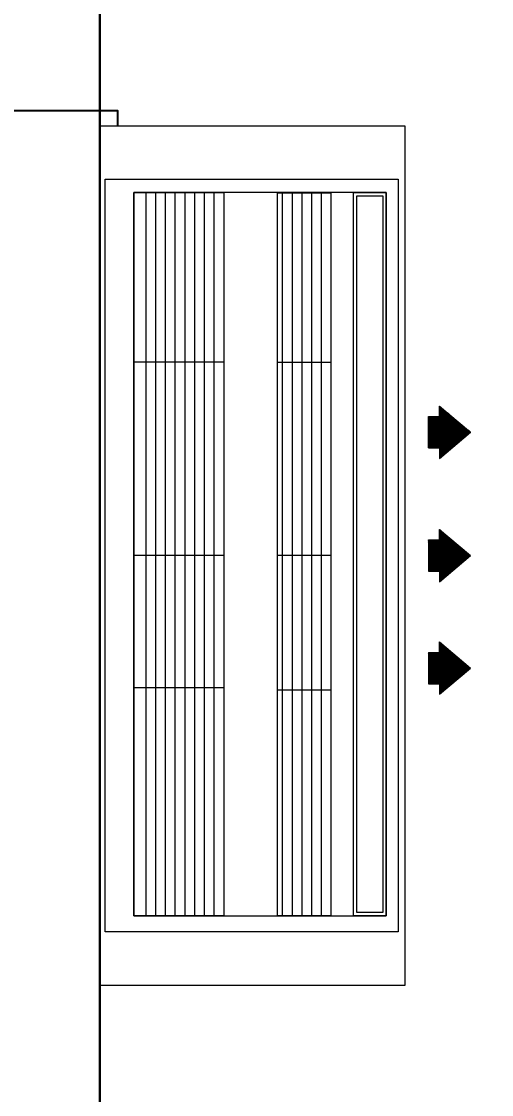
# Model space of a CAD drawing. Header units: inches. Extents: x 28835 to 36795, y -18828 to -9750.
# Drawn here: x 36338.31 to 36359.89, y -13451.51 to -13402.3 of the extents above; entities that cross this region are included whole.
import ezdxf

# ---------------------------------------------------------------- set-up
doc = ezdxf.new("R2010")
doc.units = ezdxf.units.IN
doc.header["$LTSCALE"] = 12
doc.header["$MEASUREMENT"] = 0
for name, color, linetype, lineweight in [('0-AC-Ceilling Cassette', 160, 'Continuous', 5), ('dimention', 5, 'Continuous', 9), ('HVAC UNIT', 7, 'Continuous', 15), ('Wall', 1, 'Continuous', 30)]:
    doc.layers.add(name, color=color, linetype=linetype, lineweight=lineweight)
doc.layers.add('AC', color=7, linetype='Continuous')
doc.styles.add('Times', font='GOTHIC.TTF')
doc.dimstyles.new('D75', dxfattribs={"dimtxt": 7, "dimasz": 7, "dimexe": 8, "dimexo": 24, "dimgap": 1, "dimtad": 1, "dimdec": 1, "dimzin": 3, "dimdsep": 46, "dimlunit": 4, "dimtxsty": 'Times', "dimblk": 'OBLIQUE', "dimcen": 0, "dimdle": 5, "dimaunit": 1, "dimadec": 3, "dimazin": 0, "dimtfac": 1, "dimtdec": 1, "dimtix": 1, "dimtofl": 0, "dimtmove": 1, "dimatfit": 0, "dimldrblk": 'OBLIQUE', "dimfxl": 1, "dimfxlon": 1, "dimtolj": 1, "dimtzin": 0, "dimarcsym": 0})

# ---------------------------------------------------------------- blocks, each defined once
blk = doc.blocks.new('_Oblique')
at = {"color": 0, "linetype": 'ByBlock', "lineweight": -2}
blk.add_line((-0.5, -0.5), (0.5, 0.5), dxfattribs=at)
blk = doc.blocks.new('*D1300')
at = {"layer": 'Defpoints', "color": 0, "ltscale": 12, "transparency": 16777216}
for p in [(36716.899, -13305.588), (36716.899, -13381.257), (36302.878, -13481.757)]:
    blk.add_point(p, dxfattribs=at)
at = {"layer": 'dimention', "color": 0, "lineweight": -2, "ltscale": 12, "transparency": 16777216}
for p, q in [((36302.878, -13306.588), (36302.878, -13297.588)), ((36716.899, -13306.588), (36716.899, -13297.588)), ((36297.878, -13305.588), (36721.899, -13305.588))]:
    blk.add_line(p, q, dxfattribs=at)
at = {"layer": 'dimention', "color": 0, "lineweight": -2, "ltscale": 12, "transparency": 16777216, "xscale": 7, "yscale": 7, "zscale": 7, "rotation": 180}
blk.add_blockref('_Oblique', (36302.878, -13305.588), dxfattribs=at)
at = {"layer": 'dimention', "color": 0, "lineweight": -2, "ltscale": 12, "transparency": 16777216, "xscale": 7, "yscale": 7, "zscale": 7}
blk.add_blockref('_Oblique', (36716.899, -13305.588), dxfattribs=at)
at = {"layer": 'dimention', "color": 0, "ltscale": 12, "transparency": 16777216, "insert": (36509.889, -13300.912), "char_height": 7, "attachment_point": 5, "style": 'Times'}
blk.add_mtext('\\A1;34\'-6"', dxfattribs=at)
blk = doc.blocks.new('one way ceiling cassette')
at = {"layer": '0-AC-Ceilling Cassette'}
for p, q in [((-1.798, 30.093), (-3.405, 28.734)), ((-1.798, 30.079), (-1.806, 30.086)), ((-1.798, 29.544), (-1.798, 30.093)), ((-2.378, 29.603), (-3.319, 28.661)), ((-2.248, 29.713), (-3.308, 28.652)), ((-2.118, 29.823), (-3.297, 28.643)), ((-1.987, 29.933), (-3.286, 28.634)), ((-1.857, 30.043), (-3.276, 28.624)), ((-1.798, 30.082), (-3.265, 28.615)), ((-1.798, 30.062), (-3.254, 28.606)), ((-1.798, 30.042), (-3.243, 28.597)), ((-1.798, 30.022), (-3.232, 28.588)), ((-1.798, 30.002), (-3.221, 28.578)), ((-1.798, 29.982), (-3.21, 28.569)), ((-1.798, 29.962), (-3.199, 28.56)), ((-1.798, 29.942), (-3.189, 28.551)), ((-1.798, 29.922), (-3.178, 28.542)), ((-1.798, 29.902), (-3.167, 28.532)), ((-1.798, 29.882), (-3.156, 28.523)), ((-1.798, 29.862), (-3.145, 28.514)), ((-1.798, 29.841), (-3.134, 28.505)), ((-1.798, 29.821), (-3.123, 28.496)), ((-1.798, 29.801), (-3.113, 28.487)), ((-1.798, 29.781), (-3.102, 28.477)), ((-1.798, 29.761), (-3.091, 28.468)), ((-1.798, 29.741), (-3.08, 28.459)), ((-1.798, 29.721), (-3.069, 28.45)), ((-1.798, 29.701), (-3.058, 28.441)), ((-1.798, 29.681), (-3.047, 28.431)), ((-1.798, 29.661), (-3.036, 28.422)), ((-1.798, 29.641), (-3.026, 28.413)), ((-1.798, 29.621), (-3.015, 28.404)), ((-1.798, 29.601), (-3.004, 28.395)), ((-1.798, 29.581), (-2.993, 28.385)), ((-1.798, 29.56), (-2.982, 28.376)), ((-1.794, 29.544), (-2.971, 28.367)), ((-1.774, 29.544), (-2.96, 28.358)), ((-1.754, 29.544), (-2.949, 28.349)), ((-1.734, 29.544), (-2.939, 28.339)), ((-1.714, 29.544), (-2.928, 28.33)), ((-1.694, 29.544), (-2.917, 28.321)), ((-1.673, 29.544), (-2.906, 28.312)), ((-1.653, 29.544), (-2.895, 28.303)), ((-1.633, 29.544), (-2.884, 28.293)), ((-1.613, 29.544), (-2.873, 28.284)), ((-1.593, 29.544), (-2.862, 28.275)), ((-1.573, 29.544), (-2.852, 28.266)), ((-1.553, 29.544), (-2.841, 28.257)), ((-1.533, 29.544), (-2.83, 28.247)), ((-1.513, 29.544), (-2.819, 28.238)), ((-1.493, 29.544), (-2.808, 28.229)), ((-1.473, 29.544), (-2.797, 28.22)), ((-1.453, 29.544), (-2.786, 28.211)), ((-1.433, 29.544), (-2.775, 28.201)), ((-1.413, 29.544), (-2.765, 28.192)), ((-1.393, 29.544), (-2.754, 28.183)), ((-1.372, 29.544), (-2.743, 28.174)), ((-1.352, 29.544), (-2.732, 28.165)), ((-1.332, 29.544), (-2.721, 28.155)), ((-1.312, 29.544), (-2.71, 28.146)), ((-1.292, 29.544), (-2.699, 28.137)), ((-1.272, 29.544), (-2.688, 28.128)), ((-1.252, 29.544), (-2.678, 28.119)), ((-1.232, 29.544), (-2.667, 28.11)), ((-1.221, 29.535), (-2.656, 28.1)), ((-1.221, 28.277), (-2.469, 29.526)), ((-1.221, 28.298), (-2.458, 29.535)), ((-1.221, 28.318), (-2.447, 29.544)), ((-1.221, 28.338), (-2.436, 29.553)), ((-1.221, 28.358), (-2.425, 29.562)), ((-1.221, 28.378), (-2.414, 29.572)), ((-1.221, 28.398), (-2.404, 29.581)), ((-1.221, 28.418), (-2.393, 29.59)), ((-1.221, 28.438), (-2.382, 29.599)), ((-1.221, 28.458), (-2.371, 29.608)), ((-1.221, 28.478), (-2.36, 29.618)), ((-1.221, 28.498), (-2.349, 29.627)), ((-1.221, 28.518), (-2.338, 29.636)), ((-1.221, 28.538), (-2.327, 29.645)), ((-1.221, 28.558), (-2.317, 29.654)), ((-1.221, 28.578), (-2.306, 29.663)), ((-1.221, 28.599), (-2.295, 29.673)), ((-1.221, 28.619), (-2.284, 29.682)), ((-1.221, 28.639), (-2.273, 29.691)), ((-1.221, 28.659), (-2.262, 29.7)), ((-1.221, 28.679), (-2.251, 29.709)), ((-1.221, 28.699), (-2.24, 29.719)), ((-1.221, 28.719), (-2.23, 29.728)), ((-1.221, 28.739), (-2.219, 29.737)), ((-1.221, 28.759), (-2.208, 29.746)), ((-1.221, 28.779), (-2.197, 29.755)), ((-1.221, 28.799), (-2.186, 29.765)), ((-1.221, 28.819), (-2.175, 29.774)), ((-1.221, 28.839), (-2.164, 29.783)), ((-1.221, 28.859), (-2.153, 29.792)), ((-1.221, 28.879), (-2.143, 29.801)), ((-1.221, 28.9), (-2.132, 29.811)), ((-1.221, 28.92), (-2.121, 29.82)), ((-1.221, 28.94), (-2.11, 29.829)), ((-1.221, 28.96), (-2.099, 29.838)), ((-1.798, 29.557), (-2.088, 29.847)), ((-1.798, 29.577), (-2.077, 29.857)), ((-1.798, 29.597), (-2.067, 29.866)), ((-1.798, 29.617), (-2.056, 29.875)), ((-1.798, 29.637), (-2.045, 29.884)), ((-1.798, 29.657), (-2.034, 29.893)), ((-1.798, 29.677), (-2.023, 29.903)), ((-1.798, 29.697), (-2.012, 29.912)), ((-1.798, 29.717), (-2.001, 29.921)), ((-1.798, 29.737), (-1.99, 29.93)), ((-1.798, 29.758), (-1.98, 29.939)), ((-1.798, 29.778), (-1.969, 29.949)), ((-1.798, 29.798), (-1.958, 29.958)), ((-1.798, 29.818), (-1.947, 29.967)), ((-1.798, 29.838), (-1.936, 29.976)), ((-1.798, 29.858), (-1.925, 29.985)), ((-1.798, 29.878), (-1.914, 29.995)), ((-1.798, 29.898), (-1.903, 30.004)), ((-1.798, 29.918), (-1.893, 30.013)), ((-1.798, 29.938), (-1.882, 30.022)), ((-1.798, 29.958), (-1.871, 30.031)), ((-1.798, 29.978), (-1.86, 30.04)), ((-1.798, 29.998), (-1.849, 30.05)), ((-1.798, 30.018), (-1.838, 30.059)), ((-1.798, 30.038), (-1.827, 30.068)), ((-1.798, 30.059), (-1.816, 30.077)), ((-1.221, 29.544), (-1.798, 29.544)), ((-1.221, 28.98), (-1.785, 29.544)), ((-1.221, 29), (-1.765, 29.544)), ((-1.221, 29.02), (-1.745, 29.544)), ((-1.221, 29.04), (-1.725, 29.544)), ((-1.221, 29.06), (-1.705, 29.544)), ((-1.221, 29.08), (-1.685, 29.544)), ((-1.221, 29.1), (-1.665, 29.544)), ((-1.221, 29.12), (-1.645, 29.544)), ((-1.221, 29.14), (-1.625, 29.544)), ((-1.221, 29.16), (-1.605, 29.544)), ((-1.221, 29.181), (-1.584, 29.544)), ((-1.221, 29.201), (-1.564, 29.544)), ((-1.221, 29.221), (-1.544, 29.544)), ((-1.221, 29.241), (-1.524, 29.544)), ((-1.221, 29.261), (-1.504, 29.544)), ((-1.221, 29.281), (-1.484, 29.544)), ((-1.221, 29.301), (-1.464, 29.544)), ((-1.221, 29.321), (-1.444, 29.544)), ((-1.221, 29.341), (-1.424, 29.544)), ((-1.221, 29.361), (-1.404, 29.544)), ((-1.221, 29.381), (-1.384, 29.544)), ((-1.221, 29.401), (-1.364, 29.544)), ((-1.221, 29.421), (-1.344, 29.544)), ((-1.221, 29.441), (-1.324, 29.544)), ((-1.221, 29.461), (-1.303, 29.544)), ((-1.221, 29.482), (-1.283, 29.544)), ((-1.221, 29.502), (-1.263, 29.544)), ((-1.221, 29.522), (-1.243, 29.544)), ((-1.221, 29.542), (-1.223, 29.544)), ((-1.221, 27.923), (-1.221, 29.544)), ((-3.028, 29.052), (-3.373, 28.707)), ((-2.898, 29.162), (-3.363, 28.698)), ((-2.768, 29.272), (-3.352, 28.689)), ((-2.638, 29.383), (-3.341, 28.68)), ((-2.508, 29.493), (-3.33, 28.67)), ((-1.798, 27.65), (-3.121, 28.974)), ((-1.798, 27.67), (-3.11, 28.983)), ((-1.798, 27.691), (-3.099, 28.992)), ((-1.798, 27.711), (-3.089, 29.001)), ((-1.798, 27.731), (-3.078, 29.011)), ((-1.798, 27.751), (-3.067, 29.02)), ((-1.798, 27.771), (-3.056, 29.029)), ((-1.798, 27.791), (-3.045, 29.038)), ((-1.798, 27.811), (-3.034, 29.047)), ((-1.798, 27.831), (-3.023, 29.057)), ((-1.798, 27.851), (-3.012, 29.066)), ((-1.798, 27.871), (-3.002, 29.075)), ((-1.798, 27.891), (-2.991, 29.084)), ((-1.798, 27.911), (-2.98, 29.093)), ((-1.79, 27.923), (-2.969, 29.103)), ((-1.77, 27.923), (-2.958, 29.112)), ((-1.75, 27.923), (-2.947, 29.121)), ((-1.73, 27.923), (-2.936, 29.13)), ((-1.709, 27.923), (-2.925, 29.139)), ((-1.689, 27.923), (-2.915, 29.149)), ((-1.669, 27.923), (-2.904, 29.158)), ((-1.649, 27.923), (-2.893, 29.167)), ((-1.629, 27.923), (-2.882, 29.176)), ((-1.609, 27.923), (-2.871, 29.185)), ((-1.589, 27.923), (-2.86, 29.195)), ((-1.569, 27.923), (-2.849, 29.204)), ((-1.549, 27.923), (-2.838, 29.213)), ((-1.529, 27.923), (-2.828, 29.222)), ((-1.509, 27.923), (-2.817, 29.231)), ((-1.489, 27.923), (-2.806, 29.241)), ((-1.469, 27.923), (-2.795, 29.25)), ((-1.449, 27.923), (-2.784, 29.259)), ((-1.429, 27.923), (-2.773, 29.268)), ((-1.408, 27.923), (-2.762, 29.277)), ((-1.388, 27.923), (-2.751, 29.286)), ((-1.368, 27.923), (-2.741, 29.296)), ((-1.348, 27.923), (-2.73, 29.305)), ((-1.328, 27.923), (-2.719, 29.314)), ((-1.308, 27.923), (-2.708, 29.323)), ((-1.288, 27.923), (-2.697, 29.332)), ((-1.268, 27.923), (-2.686, 29.342)), ((-1.248, 27.923), (-2.675, 29.351)), ((-1.228, 27.923), (-2.664, 29.36)), ((-1.221, 27.936), (-2.654, 29.369)), ((-1.221, 29.515), (-2.645, 28.091)), ((-1.221, 27.956), (-2.643, 29.378)), ((-1.221, 29.495), (-2.634, 28.082)), ((-1.221, 27.976), (-2.632, 29.388)), ((-1.221, 29.475), (-2.623, 28.073)), ((-1.221, 27.997), (-2.621, 29.397)), ((-1.221, 29.455), (-2.612, 28.064)), ((-1.221, 28.017), (-2.61, 29.406)), ((-1.221, 29.435), (-2.601, 28.054)), ((-1.221, 28.037), (-2.599, 29.415)), ((-1.221, 29.415), (-2.591, 28.045)), ((-1.221, 28.057), (-2.588, 29.424)), ((-1.221, 29.395), (-2.58, 28.036)), ((-1.221, 28.077), (-2.578, 29.434)), ((-1.221, 29.375), (-2.569, 28.027)), ((-1.221, 28.097), (-2.567, 29.443)), ((-1.221, 29.355), (-2.558, 28.018)), ((-1.221, 28.117), (-2.556, 29.452)), ((-1.221, 29.335), (-2.547, 28.008)), ((-1.221, 28.137), (-2.545, 29.461)), ((-1.221, 29.315), (-2.536, 27.999)), ((-1.221, 28.157), (-2.534, 29.47)), ((-1.221, 29.295), (-2.525, 27.99)), ((-1.221, 28.177), (-2.523, 29.48)), ((-1.221, 29.275), (-2.515, 27.981)), ((-1.221, 28.197), (-2.512, 29.489)), ((-1.221, 29.255), (-2.504, 27.972)), ((-1.221, 28.217), (-2.501, 29.498)), ((-1.221, 29.234), (-2.493, 27.962)), ((-1.221, 28.237), (-2.491, 29.507)), ((-1.221, 29.214), (-2.482, 27.953)), ((-1.221, 28.257), (-2.48, 29.516)), ((-1.221, 29.194), (-2.471, 27.944)), ((-1.221, 29.174), (-2.46, 27.935)), ((-1.221, 29.154), (-2.449, 27.926)), ((-1.221, 29.134), (-2.438, 27.916)), ((-1.221, 29.114), (-2.428, 27.907)), ((-1.221, 29.094), (-2.417, 27.898)), ((-1.221, 29.074), (-2.406, 27.889)), ((-1.221, 29.054), (-2.395, 27.88)), ((-1.221, 29.034), (-2.384, 27.87)), ((-1.221, 29.014), (-2.373, 27.861)), ((-1.221, 28.994), (-2.362, 27.852)), ((-1.221, 28.974), (-2.351, 27.843)), ((-1.798, 27.375), (-3.405, 28.734)), ((-3.392, 28.723), (-3.404, 28.735)), ((-3.288, 28.832), (-3.395, 28.726)), ((-3.262, 28.613), (-3.393, 28.744)), ((-3.158, 28.942), (-3.384, 28.716)), ((-3.132, 28.503), (-3.382, 28.753)), ((-3.001, 28.393), (-3.371, 28.762)), ((-2.871, 28.283), (-3.36, 28.772)), ((-2.741, 28.173), (-3.349, 28.781)), ((-2.611, 28.063), (-3.339, 28.79)), ((-2.481, 27.952), (-3.328, 28.799)), ((-2.351, 27.842), (-3.317, 28.808)), ((-2.221, 27.732), (-3.306, 28.818)), ((-2.091, 27.622), (-3.295, 28.827)), ((-1.961, 27.512), (-3.284, 28.836)), ((-1.831, 27.402), (-3.273, 28.845)), ((-1.798, 27.39), (-3.262, 28.854)), ((-1.798, 27.41), (-3.252, 28.863)), ((-1.798, 27.43), (-3.241, 28.873)), ((-1.798, 27.45), (-3.23, 28.882)), ((-1.798, 27.47), (-3.219, 28.891)), ((-1.798, 27.49), (-3.208, 28.9)), ((-1.798, 27.51), (-3.197, 28.909)), ((-1.798, 27.53), (-3.186, 28.919)), ((-1.798, 27.55), (-3.176, 28.928)), ((-1.798, 27.57), (-3.165, 28.937)), ((-1.798, 27.59), (-3.154, 28.946)), ((-1.798, 27.61), (-3.143, 28.955)), ((-1.798, 27.63), (-3.132, 28.965)), ((-1.221, 28.954), (-2.341, 27.834)), ((-1.221, 28.933), (-2.33, 27.824)), ((-1.221, 28.913), (-2.319, 27.815)), ((-1.221, 28.893), (-2.308, 27.806)), ((-1.221, 28.873), (-2.297, 27.797)), ((-1.221, 28.853), (-2.286, 27.788)), ((-1.221, 28.833), (-2.275, 27.778)), ((-1.221, 28.813), (-2.264, 27.769)), ((-1.221, 28.793), (-2.254, 27.76)), ((-1.221, 28.773), (-2.243, 27.751)), ((-1.221, 28.753), (-2.232, 27.742)), ((-1.221, 28.733), (-2.221, 27.732)), ((-1.221, 28.713), (-2.21, 27.723)), ((-1.221, 28.693), (-2.199, 27.714)), ((-1.221, 28.673), (-2.188, 27.705)), ((-1.221, 28.653), (-2.177, 27.696)), ((-1.221, 28.632), (-2.167, 27.687)), ((-1.221, 28.612), (-2.156, 27.677)), ((-1.221, 28.592), (-2.145, 27.668)), ((-1.221, 28.572), (-2.134, 27.659)), ((-1.221, 28.552), (-2.123, 27.65)), ((-1.221, 28.532), (-2.112, 27.641)), ((-1.221, 28.512), (-2.101, 27.631)), ((-1.221, 28.492), (-1.789, 27.923)), ((-1.221, 28.472), (-1.769, 27.923)), ((-1.221, 28.452), (-1.749, 27.923)), ((-1.221, 28.432), (-1.729, 27.923)), ((-1.221, 28.412), (-1.709, 27.923)), ((-1.798, 27.915), (-2.09, 27.622)), ((-1.798, 27.895), (-2.08, 27.613)), ((-1.798, 27.875), (-2.069, 27.604)), ((-1.798, 27.855), (-2.058, 27.595)), ((-1.798, 27.923), (-1.798, 27.375)), ((-1.221, 27.923), (-1.798, 27.923)), ((-1.221, 28.392), (-1.689, 27.923)), ((-1.221, 28.372), (-1.669, 27.923)), ((-1.221, 28.351), (-1.649, 27.923)), ((-1.221, 28.331), (-1.629, 27.923)), ((-1.221, 28.311), (-1.609, 27.923)), ((-1.221, 28.291), (-1.589, 27.923)), ((-1.221, 28.271), (-1.569, 27.923)), ((-1.221, 28.251), (-1.548, 27.923)), ((-1.221, 28.231), (-1.528, 27.923)), ((-1.221, 28.211), (-1.508, 27.923)), ((-1.221, 28.191), (-1.488, 27.923)), ((-1.221, 28.171), (-1.468, 27.923)), ((-1.221, 28.151), (-1.448, 27.923)), ((-1.221, 28.131), (-1.428, 27.923)), ((-1.221, 28.111), (-1.408, 27.923)), ((-1.221, 28.091), (-1.388, 27.923)), ((-1.221, 28.071), (-1.368, 27.923)), ((-1.221, 28.05), (-1.348, 27.923)), ((-1.221, 28.03), (-1.328, 27.923)), ((-1.221, 28.01), (-1.308, 27.923)), ((-1.221, 27.99), (-1.288, 27.923)), ((-1.221, 27.97), (-1.267, 27.923)), ((-1.221, 27.95), (-1.247, 27.923)), ((-1.221, 27.93), (-1.227, 27.923)), ((-1.798, 27.835), (-2.047, 27.585)), ((-1.798, 27.815), (-2.036, 27.576)), ((-1.798, 27.795), (-2.025, 27.567)), ((-1.798, 27.774), (-2.014, 27.558)), ((-1.798, 27.754), (-2.004, 27.549)), ((-1.798, 27.734), (-1.993, 27.539)), ((-1.798, 27.714), (-1.982, 27.53)), ((-1.798, 27.694), (-1.971, 27.521)), ((-1.798, 27.674), (-1.96, 27.512)), ((-1.798, 27.654), (-1.949, 27.503)), ((-1.798, 27.634), (-1.938, 27.493)), ((-1.798, 27.614), (-1.927, 27.484)), ((-1.798, 27.594), (-1.917, 27.475)), ((-1.798, 27.574), (-1.906, 27.466)), ((-1.798, 27.554), (-1.895, 27.457)), ((-1.798, 27.534), (-1.884, 27.447)), ((-1.798, 27.514), (-1.873, 27.438)), ((-1.798, 27.494), (-1.862, 27.429)), ((-1.798, 27.473), (-1.851, 27.42)), ((-1.798, 27.453), (-1.84, 27.411)), ((-1.798, 27.433), (-1.83, 27.401)), ((-1.798, 27.413), (-1.819, 27.392)), ((-1.798, 27.393), (-1.808, 27.383)), ((-1.798, 23.686), (-3.405, 22.327)), ((-2.091, 23.438), (-3.295, 22.234)), ((-1.961, 23.548), (-3.284, 22.225)), ((-1.831, 23.658), (-3.273, 22.216)), ((-1.798, 23.671), (-3.262, 22.206)), ((-1.798, 23.651), (-3.252, 22.197)), ((-1.798, 23.631), (-3.241, 22.188)), ((-1.798, 23.611), (-3.23, 22.179)), ((-1.798, 23.591), (-3.219, 22.17)), ((-1.798, 23.571), (-3.208, 22.16)), ((-1.798, 23.551), (-3.197, 22.151)), ((-1.798, 23.531), (-3.186, 22.142)), ((-1.798, 23.511), (-3.176, 22.133)), ((-1.798, 23.491), (-3.165, 22.124)), ((-1.798, 23.471), (-3.154, 22.115)), ((-1.798, 23.45), (-3.143, 22.105)), ((-1.798, 23.43), (-3.132, 22.096)), ((-1.798, 23.41), (-3.121, 22.087)), ((-1.221, 22.489), (-2.134, 23.402)), ((-1.221, 22.509), (-2.123, 23.411)), ((-1.221, 22.529), (-2.112, 23.42)), ((-1.221, 22.549), (-2.101, 23.429)), ((-1.798, 23.146), (-2.09, 23.439)), ((-1.798, 23.166), (-2.08, 23.448)), ((-1.798, 23.186), (-2.069, 23.457)), ((-1.798, 23.206), (-2.058, 23.466)), ((-1.798, 23.226), (-2.047, 23.475)), ((-1.798, 23.246), (-2.036, 23.485)), ((-1.798, 23.266), (-2.025, 23.494)), ((-1.798, 23.286), (-2.014, 23.503)), ((-1.798, 23.306), (-2.004, 23.512)), ((-1.798, 23.326), (-1.993, 23.521)), ((-1.798, 23.347), (-1.982, 23.531)), ((-1.798, 23.367), (-1.971, 23.54)), ((-1.798, 23.387), (-1.96, 23.549)), ((-1.798, 23.407), (-1.949, 23.558)), ((-1.798, 23.427), (-1.938, 23.567)), ((-1.798, 23.447), (-1.927, 23.577)), ((-1.798, 23.467), (-1.917, 23.586)), ((-1.798, 23.487), (-1.906, 23.595)), ((-1.798, 23.507), (-1.895, 23.604)), ((-1.798, 23.527), (-1.884, 23.613)), ((-1.798, 23.547), (-1.873, 23.623)), ((-1.798, 23.567), (-1.862, 23.632)), ((-1.798, 23.587), (-1.851, 23.641)), ((-1.798, 23.607), (-1.84, 23.65)), ((-1.798, 23.627), (-1.83, 23.659)), ((-1.798, 23.648), (-1.819, 23.669)), ((-1.798, 23.668), (-1.808, 23.678)), ((-1.798, 23.137), (-1.798, 23.686)), ((-2.741, 22.888), (-3.349, 22.28)), ((-2.611, 22.998), (-3.339, 22.271)), ((-2.481, 23.108), (-3.328, 22.262)), ((-2.351, 23.218), (-3.317, 22.252)), ((-2.221, 23.328), (-3.306, 22.243)), ((-1.798, 23.39), (-3.11, 22.078)), ((-1.798, 23.37), (-3.099, 22.069)), ((-1.798, 23.35), (-3.089, 22.059)), ((-1.798, 23.33), (-3.078, 22.05)), ((-1.798, 23.31), (-3.067, 22.041)), ((-1.798, 23.29), (-3.056, 22.032)), ((-1.798, 23.27), (-3.045, 22.023)), ((-1.798, 23.25), (-3.034, 22.013)), ((-1.798, 23.23), (-3.023, 22.004)), ((-1.798, 23.21), (-3.012, 21.995)), ((-1.798, 23.19), (-3.002, 21.986)), ((-1.798, 23.17), (-2.991, 21.977)), ((-1.798, 23.149), (-2.98, 21.967)), ((-1.79, 23.137), (-2.969, 21.958)), ((-1.77, 23.137), (-2.958, 21.949)), ((-1.75, 23.137), (-2.947, 21.94)), ((-1.73, 23.137), (-2.936, 21.931)), ((-1.709, 23.137), (-2.925, 21.921)), ((-1.689, 23.137), (-2.915, 21.912)), ((-1.669, 23.137), (-2.904, 21.903)), ((-1.649, 23.137), (-2.893, 21.894)), ((-1.629, 23.137), (-2.882, 21.885)), ((-1.609, 23.137), (-2.871, 21.875)), ((-1.589, 23.137), (-2.86, 21.866)), ((-1.569, 23.137), (-2.849, 21.857)), ((-1.549, 23.137), (-2.838, 21.848)), ((-1.529, 23.137), (-2.828, 21.839)), ((-1.509, 23.137), (-2.817, 21.829)), ((-1.489, 23.137), (-2.806, 21.82)), ((-1.473, 21.517), (-2.797, 22.841)), ((-1.469, 23.137), (-2.795, 21.811)), ((-1.453, 21.517), (-2.786, 22.85)), ((-1.449, 23.137), (-2.784, 21.802)), ((-1.433, 21.517), (-2.775, 22.859)), ((-1.429, 23.137), (-2.773, 21.793)), ((-1.413, 21.517), (-2.765, 22.869)), ((-1.408, 23.137), (-2.762, 21.783)), ((-1.393, 21.517), (-2.754, 22.878)), ((-1.388, 23.137), (-2.751, 21.774)), ((-1.372, 21.517), (-2.743, 22.887)), ((-1.368, 23.137), (-2.741, 21.765)), ((-1.352, 21.517), (-2.732, 22.896)), ((-1.348, 23.137), (-2.73, 21.756)), ((-1.332, 21.517), (-2.721, 22.905)), ((-1.328, 23.137), (-2.719, 21.747)), ((-1.312, 21.517), (-2.71, 22.914)), ((-1.308, 23.137), (-2.708, 21.738)), ((-1.292, 21.517), (-2.699, 22.924)), ((-1.288, 23.137), (-2.697, 21.728)), ((-1.272, 21.517), (-2.688, 22.933)), ((-1.268, 23.137), (-2.686, 21.719)), ((-1.252, 21.517), (-2.678, 22.942)), ((-1.248, 23.137), (-2.675, 21.71)), ((-1.232, 21.517), (-2.667, 22.951)), ((-1.228, 23.137), (-2.664, 21.701)), ((-1.221, 21.525), (-2.656, 22.96)), ((-1.221, 23.124), (-2.654, 21.692)), ((-1.221, 21.545), (-2.645, 22.97)), ((-1.221, 23.104), (-2.643, 21.682)), ((-1.221, 21.565), (-2.634, 22.979)), ((-1.221, 23.084), (-2.632, 21.673)), ((-1.221, 21.585), (-2.623, 22.988)), ((-1.221, 23.064), (-2.621, 21.664)), ((-1.221, 21.606), (-2.612, 22.997)), ((-1.221, 23.044), (-2.61, 21.655)), ((-1.221, 21.626), (-2.601, 23.006)), ((-1.221, 23.024), (-2.599, 21.646)), ((-1.221, 21.646), (-2.591, 23.016)), ((-1.221, 23.004), (-2.588, 21.636)), ((-1.221, 21.666), (-2.58, 23.025)), ((-1.221, 22.984), (-2.578, 21.627)), ((-1.221, 21.686), (-2.569, 23.034)), ((-1.221, 22.964), (-2.567, 21.618)), ((-1.221, 21.706), (-2.558, 23.043)), ((-1.221, 22.944), (-2.556, 21.609)), ((-1.221, 21.726), (-2.547, 23.052)), ((-1.221, 22.924), (-2.545, 21.6)), ((-1.221, 21.746), (-2.536, 23.062)), ((-1.221, 22.904), (-2.534, 21.59)), ((-1.221, 21.766), (-2.525, 23.071)), ((-1.221, 22.884), (-2.523, 21.581)), ((-1.221, 21.786), (-2.515, 23.08)), ((-1.221, 22.864), (-2.512, 21.572)), ((-1.221, 21.806), (-2.504, 23.089)), ((-1.221, 22.844), (-2.501, 21.563)), ((-1.221, 21.826), (-2.493, 23.098)), ((-1.221, 21.846), (-2.482, 23.108)), ((-1.221, 21.866), (-2.471, 23.117)), ((-1.221, 21.887), (-2.46, 23.126)), ((-1.221, 21.907), (-2.449, 23.135)), ((-1.221, 21.927), (-2.438, 23.144)), ((-1.221, 21.947), (-2.428, 23.154)), ((-1.221, 21.967), (-2.417, 23.163)), ((-1.221, 21.987), (-2.406, 23.172)), ((-1.221, 22.007), (-2.395, 23.181)), ((-1.221, 22.027), (-2.384, 23.19)), ((-1.221, 22.047), (-2.373, 23.2)), ((-1.221, 22.067), (-2.362, 23.209)), ((-1.221, 22.087), (-2.351, 23.218)), ((-1.221, 22.107), (-2.341, 23.227)), ((-1.221, 22.127), (-2.33, 23.236)), ((-1.221, 22.147), (-2.319, 23.246)), ((-1.221, 22.167), (-2.308, 23.255)), ((-1.221, 22.188), (-2.297, 23.264)), ((-1.221, 22.208), (-2.286, 23.273)), ((-1.221, 22.228), (-2.275, 23.282)), ((-1.221, 22.248), (-2.264, 23.291)), ((-1.221, 22.268), (-2.254, 23.301)), ((-1.221, 22.288), (-2.243, 23.31)), ((-1.221, 22.308), (-2.232, 23.319)), ((-1.221, 22.328), (-2.221, 23.328)), ((-1.221, 22.348), (-2.21, 23.337)), ((-1.221, 22.368), (-2.199, 23.347)), ((-1.221, 22.388), (-2.188, 23.356)), ((-1.221, 22.408), (-2.177, 23.365)), ((-1.221, 22.428), (-2.167, 23.374)), ((-1.221, 22.448), (-2.156, 23.383)), ((-1.221, 22.468), (-2.145, 23.393)), ((-1.221, 23.137), (-1.798, 23.137)), ((-1.221, 22.569), (-1.789, 23.137)), ((-1.221, 22.589), (-1.769, 23.137)), ((-1.221, 22.609), (-1.749, 23.137)), ((-1.221, 22.629), (-1.729, 23.137)), ((-1.221, 22.649), (-1.709, 23.137)), ((-1.221, 22.669), (-1.689, 23.137)), ((-1.221, 22.689), (-1.669, 23.137)), ((-1.221, 22.709), (-1.649, 23.137)), ((-1.221, 22.729), (-1.629, 23.137)), ((-1.221, 22.749), (-1.609, 23.137)), ((-1.221, 22.769), (-1.589, 23.137)), ((-1.221, 22.79), (-1.569, 23.137)), ((-1.221, 22.81), (-1.548, 23.137)), ((-1.221, 22.83), (-1.528, 23.137)), ((-1.221, 22.85), (-1.508, 23.137)), ((-1.221, 22.87), (-1.488, 23.137)), ((-1.221, 22.89), (-1.468, 23.137)), ((-1.221, 22.91), (-1.448, 23.137)), ((-1.221, 22.93), (-1.428, 23.137)), ((-1.221, 22.95), (-1.408, 23.137)), ((-1.221, 22.97), (-1.388, 23.137)), ((-1.221, 22.99), (-1.368, 23.137)), ((-1.221, 23.01), (-1.348, 23.137)), ((-1.221, 23.03), (-1.328, 23.137)), ((-1.221, 23.05), (-1.308, 23.137)), ((-1.221, 23.071), (-1.288, 23.137)), ((-1.221, 23.091), (-1.267, 23.137)), ((-1.221, 23.111), (-1.247, 23.137)), ((-1.221, 23.131), (-1.227, 23.137)), ((-1.221, 23.137), (-1.221, 21.517)), ((-1.798, 20.968), (-3.405, 22.327)), ((-3.392, 22.338), (-3.404, 22.326)), ((-3.288, 22.228), (-3.395, 22.335)), ((-3.262, 22.448), (-3.393, 22.317)), ((-3.158, 22.118), (-3.384, 22.344)), ((-3.132, 22.558), (-3.382, 22.308)), ((-3.028, 22.008), (-3.373, 22.354)), ((-3.001, 22.668), (-3.371, 22.298)), ((-2.898, 21.898), (-3.363, 22.363)), ((-2.871, 22.778), (-3.36, 22.289)), ((-2.768, 21.788), (-3.352, 22.372)), ((-2.638, 21.678), (-3.341, 22.381)), ((-2.508, 21.568), (-3.33, 22.39)), ((-2.378, 21.458), (-3.319, 22.4)), ((-2.248, 21.348), (-3.308, 22.409)), ((-2.118, 21.238), (-3.297, 22.418)), ((-1.987, 21.128), (-3.286, 22.427)), ((-1.857, 21.018), (-3.276, 22.436)), ((-1.798, 20.979), (-3.265, 22.446)), ((-1.798, 20.999), (-3.254, 22.455)), ((-1.798, 21.019), (-3.243, 22.464)), ((-1.798, 21.039), (-3.232, 22.473)), ((-1.798, 21.059), (-3.221, 22.482)), ((-1.798, 21.079), (-3.21, 22.492)), ((-1.798, 21.099), (-3.199, 22.501)), ((-1.798, 21.119), (-3.189, 22.51)), ((-1.798, 21.139), (-3.178, 22.519)), ((-1.798, 21.159), (-3.167, 22.528)), ((-1.798, 21.179), (-3.156, 22.537)), ((-1.798, 21.199), (-3.145, 22.547)), ((-1.798, 21.219), (-3.134, 22.556)), ((-1.798, 21.239), (-3.123, 22.565)), ((-1.798, 21.259), (-3.113, 22.574)), ((-1.798, 21.28), (-3.102, 22.583)), ((-1.798, 21.3), (-3.091, 22.593)), ((-1.798, 21.32), (-3.08, 22.602)), ((-1.798, 21.34), (-3.069, 22.611)), ((-1.798, 21.36), (-3.058, 22.62)), ((-1.798, 21.38), (-3.047, 22.629)), ((-1.798, 21.4), (-3.036, 22.639)), ((-1.798, 21.42), (-3.026, 22.648)), ((-1.798, 21.44), (-3.015, 22.657)), ((-1.798, 21.46), (-3.004, 22.666)), ((-1.798, 21.48), (-2.993, 22.675)), ((-1.798, 21.5), (-2.982, 22.685)), ((-1.794, 21.517), (-2.971, 22.694)), ((-1.774, 21.517), (-2.96, 22.703)), ((-1.754, 21.517), (-2.949, 22.712)), ((-1.734, 21.517), (-2.939, 22.721)), ((-1.714, 21.517), (-2.928, 22.731)), ((-1.694, 21.517), (-2.917, 22.74)), ((-1.673, 21.517), (-2.906, 22.749)), ((-1.653, 21.517), (-2.895, 22.758)), ((-1.633, 21.517), (-2.884, 22.767)), ((-1.613, 21.517), (-2.873, 22.777)), ((-1.593, 21.517), (-2.862, 22.786)), ((-1.573, 21.517), (-2.852, 22.795)), ((-1.553, 21.517), (-2.841, 22.804)), ((-1.533, 21.517), (-2.83, 22.813)), ((-1.513, 21.517), (-2.819, 22.823)), ((-1.493, 21.517), (-2.808, 22.832)), ((-1.221, 22.823), (-2.491, 21.554)), ((-1.221, 22.803), (-2.48, 21.544)), ((-1.221, 22.783), (-2.469, 21.535)), ((-1.221, 22.763), (-2.458, 21.526)), ((-1.221, 22.743), (-2.447, 21.517)), ((-1.221, 22.723), (-2.436, 21.508)), ((-1.221, 22.703), (-2.425, 21.498)), ((-1.221, 22.683), (-2.414, 21.489)), ((-1.221, 22.663), (-2.404, 21.48)), ((-1.221, 22.643), (-2.393, 21.471)), ((-1.221, 22.623), (-2.382, 21.462)), ((-1.221, 22.603), (-2.371, 21.452)), ((-1.221, 22.583), (-2.36, 21.443)), ((-1.221, 22.563), (-2.349, 21.434)), ((-1.221, 22.543), (-2.338, 21.425)), ((-1.221, 22.522), (-2.327, 21.416)), ((-1.221, 22.502), (-2.317, 21.406)), ((-1.221, 22.482), (-2.306, 21.397)), ((-1.221, 22.462), (-2.295, 21.388)), ((-1.221, 22.442), (-2.284, 21.379)), ((-1.221, 22.422), (-2.273, 21.37)), ((-1.221, 22.402), (-2.262, 21.361)), ((-1.221, 22.382), (-2.251, 21.351)), ((-1.221, 22.362), (-2.24, 21.342)), ((-1.221, 22.342), (-2.23, 21.333)), ((-1.221, 22.322), (-2.219, 21.324)), ((-1.221, 22.302), (-2.208, 21.315)), ((-1.221, 22.282), (-2.197, 21.305)), ((-1.221, 22.262), (-2.186, 21.296)), ((-1.221, 22.241), (-2.175, 21.287)), ((-1.221, 22.221), (-2.164, 21.278)), ((-1.221, 22.201), (-2.153, 21.269)), ((-1.221, 22.181), (-2.143, 21.259)), ((-1.221, 22.161), (-2.132, 21.25)), ((-1.221, 22.141), (-2.121, 21.241)), ((-1.221, 22.121), (-2.11, 21.232)), ((-1.221, 22.101), (-2.099, 21.223)), ((-1.221, 22.081), (-1.785, 21.517)), ((-1.221, 22.061), (-1.765, 21.517)), ((-1.221, 22.041), (-1.745, 21.517)), ((-1.221, 22.021), (-1.725, 21.517)), ((-1.221, 22.001), (-1.705, 21.517)), ((-1.221, 21.981), (-1.685, 21.517)), ((-1.221, 21.961), (-1.665, 21.517)), ((-1.221, 21.94), (-1.645, 21.517)), ((-1.221, 21.92), (-1.625, 21.517)), ((-1.221, 21.9), (-1.605, 21.517)), ((-1.221, 21.88), (-1.584, 21.517)), ((-1.221, 21.86), (-1.564, 21.517)), ((-1.221, 21.84), (-1.544, 21.517)), ((-1.221, 21.82), (-1.524, 21.517)), ((-1.221, 21.8), (-1.504, 21.517)), ((-1.221, 21.78), (-1.484, 21.517)), ((-1.221, 21.76), (-1.464, 21.517)), ((-1.221, 21.74), (-1.444, 21.517)), ((-1.798, 21.504), (-2.088, 21.213)), ((-1.798, 21.484), (-2.077, 21.204)), ((-1.798, 21.464), (-2.067, 21.195)), ((-1.798, 21.444), (-2.056, 21.186)), ((-1.798, 21.424), (-2.045, 21.177)), ((-1.798, 21.404), (-2.034, 21.167)), ((-1.798, 21.384), (-2.023, 21.158)), ((-1.798, 21.363), (-2.012, 21.149)), ((-1.798, 21.343), (-2.001, 21.14)), ((-1.798, 21.323), (-1.99, 21.131)), ((-1.798, 21.303), (-1.98, 21.121)), ((-1.798, 21.283), (-1.969, 21.112)), ((-1.798, 21.263), (-1.958, 21.103)), ((-1.798, 21.243), (-1.947, 21.094)), ((-1.798, 21.223), (-1.936, 21.085)), ((-1.798, 21.203), (-1.925, 21.075)), ((-1.798, 21.183), (-1.914, 21.066)), ((-1.798, 21.517), (-1.798, 20.968)), ((-1.221, 21.517), (-1.798, 21.517)), ((-1.221, 21.72), (-1.424, 21.517)), ((-1.221, 21.7), (-1.404, 21.517)), ((-1.221, 21.68), (-1.384, 21.517)), ((-1.221, 21.66), (-1.364, 21.517)), ((-1.221, 21.639), (-1.344, 21.517)), ((-1.221, 21.619), (-1.324, 21.517)), ((-1.221, 21.599), (-1.303, 21.517)), ((-1.221, 21.579), (-1.283, 21.517)), ((-1.221, 21.559), (-1.263, 21.517)), ((-1.221, 21.539), (-1.243, 21.517)), ((-1.221, 21.519), (-1.223, 21.517)), ((-1.798, 21.163), (-1.903, 21.057)), ((-1.798, 21.143), (-1.893, 21.048)), ((-1.798, 21.123), (-1.882, 21.039)), ((-1.798, 21.103), (-1.871, 21.029)), ((-1.798, 21.082), (-1.86, 21.02)), ((-1.798, 21.062), (-1.849, 21.011)), ((-1.798, 21.042), (-1.838, 21.002)), ((-1.798, 21.022), (-1.827, 20.993)), ((-1.798, 21.002), (-1.816, 20.983)), ((-1.798, 20.982), (-1.806, 20.974)), ((-1.798, 17.843), (-3.405, 16.484)), ((-1.798, 17.828), (-3.262, 16.363)), ((-1.798, 17.824), (-1.808, 17.835)), ((-1.798, 17.294), (-1.798, 17.843)), ((-2.351, 17.375), (-3.317, 16.409)), ((-2.221, 17.485), (-3.306, 16.4)), ((-2.091, 17.595), (-3.295, 16.391)), ((-1.961, 17.705), (-3.284, 16.382)), ((-1.831, 17.815), (-3.273, 16.373)), ((-1.798, 17.808), (-3.252, 16.354)), ((-1.798, 17.788), (-3.241, 16.345)), ((-1.798, 17.768), (-3.23, 16.336)), ((-1.798, 17.748), (-3.219, 16.327)), ((-1.798, 17.728), (-3.208, 16.317)), ((-1.798, 17.708), (-3.197, 16.308)), ((-1.798, 17.688), (-3.186, 16.299)), ((-1.798, 17.668), (-3.176, 16.29)), ((-1.798, 17.647), (-3.165, 16.281)), ((-1.798, 17.627), (-3.154, 16.271)), ((-1.798, 17.607), (-3.143, 16.262)), ((-1.798, 17.587), (-3.132, 16.253)), ((-1.798, 17.567), (-3.121, 16.244)), ((-1.798, 17.547), (-3.11, 16.235)), ((-1.798, 17.527), (-3.099, 16.225)), ((-1.798, 17.507), (-3.089, 16.216)), ((-1.798, 17.487), (-3.078, 16.207)), ((-1.798, 17.467), (-3.067, 16.198)), ((-1.798, 17.447), (-3.056, 16.189)), ((-1.798, 17.427), (-3.045, 16.179)), ((-1.798, 17.407), (-3.034, 16.17)), ((-1.798, 17.387), (-3.023, 16.161)), ((-1.798, 17.367), (-3.012, 16.152)), ((-1.798, 17.346), (-3.002, 16.143)), ((-1.798, 17.326), (-2.991, 16.133)), ((-1.798, 17.306), (-2.98, 16.124)), ((-1.79, 17.294), (-2.969, 16.115)), ((-1.77, 17.294), (-2.958, 16.106)), ((-1.75, 17.294), (-2.947, 16.097)), ((-1.73, 17.294), (-2.936, 16.087)), ((-1.709, 17.294), (-2.925, 16.078)), ((-1.689, 17.294), (-2.915, 16.069)), ((-1.669, 17.294), (-2.904, 16.06)), ((-1.649, 17.294), (-2.893, 16.051)), ((-1.629, 17.294), (-2.882, 16.041)), ((-1.609, 17.294), (-2.871, 16.032)), ((-1.589, 17.294), (-2.86, 16.023)), ((-1.569, 17.294), (-2.849, 16.014)), ((-1.549, 17.294), (-2.838, 16.005)), ((-1.529, 17.294), (-2.828, 15.995)), ((-1.509, 17.294), (-2.817, 15.986)), ((-1.489, 17.294), (-2.806, 15.977)), ((-1.469, 17.294), (-2.795, 15.968)), ((-1.449, 17.294), (-2.784, 15.959)), ((-1.429, 17.294), (-2.773, 15.95)), ((-1.408, 17.294), (-2.762, 15.94)), ((-1.388, 17.294), (-2.751, 15.931)), ((-1.368, 17.294), (-2.741, 15.922)), ((-1.348, 17.294), (-2.73, 15.913)), ((-1.328, 17.294), (-2.719, 15.904)), ((-1.308, 17.294), (-2.708, 15.894)), ((-1.288, 17.294), (-2.697, 15.885)), ((-1.268, 17.294), (-2.686, 15.876)), ((-1.248, 17.294), (-2.675, 15.867)), ((-1.228, 17.294), (-2.664, 15.858)), ((-1.221, 17.281), (-2.654, 15.848)), ((-1.221, 16.023), (-2.471, 17.274)), ((-1.221, 16.043), (-2.46, 17.283)), ((-1.221, 16.063), (-2.449, 17.292)), ((-1.221, 16.083), (-2.438, 17.301)), ((-1.221, 16.104), (-2.428, 17.31)), ((-1.221, 16.124), (-2.417, 17.32)), ((-1.221, 16.144), (-2.406, 17.329)), ((-1.221, 16.164), (-2.395, 17.338)), ((-1.221, 16.184), (-2.384, 17.347)), ((-1.221, 16.204), (-2.373, 17.356)), ((-1.221, 16.224), (-2.362, 17.366)), ((-1.221, 16.244), (-2.351, 17.375)), ((-1.221, 16.264), (-2.341, 17.384)), ((-1.221, 16.284), (-2.33, 17.393)), ((-1.221, 16.304), (-2.319, 17.402)), ((-1.221, 16.324), (-2.308, 17.412)), ((-1.221, 16.344), (-2.297, 17.421)), ((-1.221, 16.364), (-2.286, 17.43)), ((-1.221, 16.384), (-2.275, 17.439)), ((-1.221, 16.405), (-2.264, 17.448)), ((-1.221, 16.425), (-2.254, 17.458)), ((-1.221, 16.445), (-2.243, 17.467)), ((-1.221, 16.465), (-2.232, 17.476)), ((-1.221, 16.485), (-2.221, 17.485)), ((-1.221, 16.505), (-2.21, 17.494)), ((-1.221, 16.525), (-2.199, 17.504)), ((-1.221, 16.545), (-2.188, 17.513)), ((-1.221, 16.565), (-2.177, 17.522)), ((-1.221, 16.585), (-2.167, 17.531)), ((-1.221, 16.605), (-2.156, 17.54)), ((-1.221, 16.625), (-2.145, 17.549)), ((-1.221, 16.645), (-2.134, 17.559)), ((-1.221, 16.665), (-2.123, 17.568)), ((-1.221, 16.686), (-2.112, 17.577)), ((-1.221, 16.706), (-2.101, 17.586)), ((-1.798, 17.303), (-2.09, 17.595)), ((-1.798, 17.323), (-2.08, 17.605)), ((-1.798, 17.343), (-2.069, 17.614)), ((-1.798, 17.363), (-2.058, 17.623)), ((-1.798, 17.383), (-2.047, 17.632)), ((-1.798, 17.403), (-2.036, 17.641)), ((-1.798, 17.423), (-2.025, 17.651)), ((-1.798, 17.443), (-2.014, 17.66)), ((-1.798, 17.463), (-2.004, 17.669)), ((-1.798, 17.483), (-1.993, 17.678)), ((-1.798, 17.503), (-1.982, 17.687)), ((-1.798, 17.523), (-1.971, 17.697)), ((-1.798, 17.543), (-1.96, 17.706)), ((-1.798, 17.564), (-1.949, 17.715)), ((-1.798, 17.584), (-1.938, 17.724)), ((-1.798, 17.604), (-1.927, 17.733)), ((-1.798, 17.624), (-1.917, 17.743)), ((-1.798, 17.644), (-1.906, 17.752)), ((-1.798, 17.664), (-1.895, 17.761)), ((-1.798, 17.684), (-1.884, 17.77)), ((-1.798, 17.704), (-1.873, 17.779)), ((-1.798, 17.724), (-1.862, 17.789)), ((-1.798, 17.744), (-1.851, 17.798)), ((-1.798, 17.764), (-1.84, 17.807)), ((-1.798, 17.784), (-1.83, 17.816)), ((-1.798, 17.804), (-1.819, 17.825)), ((-1.221, 17.294), (-1.798, 17.294)), ((-1.221, 16.726), (-1.789, 17.294)), ((-1.221, 16.746), (-1.769, 17.294)), ((-1.221, 16.766), (-1.749, 17.294)), ((-1.221, 16.786), (-1.729, 17.294)), ((-1.221, 16.806), (-1.709, 17.294)), ((-1.221, 16.826), (-1.689, 17.294)), ((-1.221, 16.846), (-1.669, 17.294)), ((-1.221, 16.866), (-1.649, 17.294)), ((-1.221, 16.886), (-1.629, 17.294)), ((-1.221, 16.906), (-1.609, 17.294)), ((-1.221, 16.926), (-1.589, 17.294)), ((-1.221, 16.946), (-1.569, 17.294)), ((-1.221, 16.966), (-1.548, 17.294)), ((-1.221, 16.987), (-1.528, 17.294)), ((-1.221, 17.007), (-1.508, 17.294)), ((-1.221, 17.027), (-1.488, 17.294)), ((-1.221, 17.047), (-1.468, 17.294)), ((-1.221, 17.067), (-1.448, 17.294)), ((-1.221, 17.087), (-1.428, 17.294)), ((-1.221, 17.107), (-1.408, 17.294)), ((-1.221, 17.127), (-1.388, 17.294)), ((-1.221, 17.147), (-1.368, 17.294)), ((-1.221, 17.167), (-1.348, 17.294)), ((-1.221, 17.187), (-1.328, 17.294)), ((-1.221, 17.207), (-1.308, 17.294)), ((-1.221, 17.227), (-1.288, 17.294)), ((-1.221, 17.247), (-1.267, 17.294)), ((-1.221, 17.267), (-1.247, 17.294)), ((-1.221, 17.288), (-1.227, 17.294)), ((-1.221, 17.294), (-1.221, 15.673)), ((-3.132, 16.715), (-3.382, 16.464)), ((-3.001, 16.825), (-3.371, 16.455)), ((-2.871, 16.935), (-3.36, 16.446)), ((-2.741, 17.045), (-3.349, 16.437)), ((-2.611, 17.155), (-3.339, 16.428)), ((-2.481, 17.265), (-3.328, 16.418)), ((-1.798, 15.376), (-3.134, 16.713)), ((-1.798, 15.396), (-3.123, 16.722)), ((-1.798, 15.416), (-3.113, 16.731)), ((-1.798, 15.436), (-3.102, 16.74)), ((-1.798, 15.456), (-3.091, 16.749)), ((-1.798, 15.477), (-3.08, 16.759)), ((-1.798, 15.497), (-3.069, 16.768)), ((-1.798, 15.517), (-3.058, 16.777)), ((-1.798, 15.537), (-3.047, 16.786)), ((-1.798, 15.557), (-3.036, 16.795)), ((-1.798, 15.577), (-3.026, 16.805)), ((-1.798, 15.597), (-3.015, 16.814)), ((-1.798, 15.617), (-3.004, 16.823)), ((-1.798, 15.637), (-2.993, 16.832)), ((-1.798, 15.657), (-2.982, 16.841)), ((-1.794, 15.673), (-2.971, 16.851)), ((-1.774, 15.673), (-2.96, 16.86)), ((-1.754, 15.673), (-2.949, 16.869)), ((-1.734, 15.673), (-2.939, 16.878)), ((-1.714, 15.673), (-2.928, 16.887)), ((-1.694, 15.673), (-2.917, 16.897)), ((-1.673, 15.673), (-2.906, 16.906)), ((-1.653, 15.673), (-2.895, 16.915)), ((-1.633, 15.673), (-2.884, 16.924)), ((-1.613, 15.673), (-2.873, 16.933)), ((-1.593, 15.673), (-2.862, 16.943)), ((-1.573, 15.673), (-2.852, 16.952)), ((-1.553, 15.673), (-2.841, 16.961)), ((-1.533, 15.673), (-2.83, 16.97)), ((-1.513, 15.673), (-2.819, 16.979)), ((-1.493, 15.673), (-2.808, 16.989)), ((-1.473, 15.673), (-2.797, 16.998)), ((-1.453, 15.673), (-2.786, 17.007)), ((-1.433, 15.673), (-2.775, 17.016)), ((-1.413, 15.673), (-2.765, 17.025)), ((-1.393, 15.673), (-2.754, 17.035)), ((-1.372, 15.673), (-2.743, 17.044)), ((-1.352, 15.673), (-2.732, 17.053)), ((-1.332, 15.673), (-2.721, 17.062)), ((-1.312, 15.673), (-2.71, 17.071)), ((-1.292, 15.673), (-2.699, 17.081)), ((-1.272, 15.673), (-2.688, 17.09)), ((-1.252, 15.673), (-2.678, 17.099)), ((-1.232, 15.673), (-2.667, 17.108)), ((-1.221, 15.682), (-2.656, 17.117)), ((-1.221, 15.702), (-2.645, 17.126)), ((-1.221, 17.261), (-2.643, 15.839)), ((-1.221, 15.722), (-2.634, 17.136)), ((-1.221, 17.241), (-2.632, 15.83)), ((-1.221, 15.742), (-2.623, 17.145)), ((-1.221, 17.221), (-2.621, 15.821)), ((-1.221, 15.762), (-2.612, 17.154)), ((-1.221, 17.201), (-2.61, 15.812)), ((-1.221, 15.782), (-2.601, 17.163)), ((-1.221, 17.181), (-2.599, 15.802)), ((-1.221, 15.803), (-2.591, 17.172)), ((-1.221, 17.161), (-2.588, 15.793)), ((-1.221, 15.823), (-2.58, 17.182)), ((-1.221, 17.141), (-2.578, 15.784)), ((-1.221, 15.843), (-2.569, 17.191)), ((-1.221, 17.121), (-2.567, 15.775)), ((-1.221, 15.863), (-2.558, 17.2)), ((-1.221, 17.101), (-2.556, 15.766)), ((-1.221, 15.883), (-2.547, 17.209)), ((-1.221, 17.081), (-2.545, 15.756)), ((-1.221, 15.903), (-2.536, 17.218)), ((-1.221, 17.061), (-2.534, 15.747)), ((-1.221, 15.923), (-2.525, 17.228)), ((-1.221, 17.041), (-2.523, 15.738)), ((-1.221, 15.943), (-2.515, 17.237)), ((-1.221, 17.02), (-2.512, 15.729)), ((-1.221, 15.963), (-2.504, 17.246)), ((-1.221, 17), (-2.501, 15.72)), ((-1.221, 15.983), (-2.493, 17.255)), ((-1.221, 16.98), (-2.491, 15.71)), ((-1.221, 16.003), (-2.482, 17.264)), ((-1.221, 16.96), (-2.48, 15.701)), ((-1.221, 16.94), (-2.469, 15.692)), ((-1.221, 16.92), (-2.458, 15.683)), ((-1.221, 16.9), (-2.447, 15.674)), ((-1.221, 16.88), (-2.436, 15.664)), ((-1.221, 16.86), (-2.425, 15.655)), ((-1.221, 16.84), (-2.414, 15.646)), ((-1.221, 16.82), (-2.404, 15.637)), ((-1.221, 16.8), (-2.393, 15.628)), ((-1.221, 16.78), (-2.382, 15.618)), ((-1.221, 16.76), (-2.371, 15.609)), ((-1.221, 16.739), (-2.36, 15.6)), ((-1.221, 16.719), (-2.349, 15.591)), ((-1.798, 15.125), (-3.405, 16.484)), ((-3.392, 16.495), (-3.404, 16.483)), ((-3.288, 16.385), (-3.395, 16.492)), ((-3.262, 16.605), (-3.393, 16.474)), ((-3.158, 16.275), (-3.384, 16.501)), ((-3.028, 16.165), (-3.373, 16.51)), ((-2.898, 16.055), (-3.363, 16.52)), ((-2.768, 15.945), (-3.352, 16.529)), ((-2.638, 15.835), (-3.341, 16.538)), ((-2.508, 15.725), (-3.33, 16.547)), ((-2.378, 15.615), (-3.319, 16.556)), ((-2.248, 15.505), (-3.308, 16.566)), ((-2.118, 15.395), (-3.297, 16.575)), ((-1.987, 15.285), (-3.286, 16.584)), ((-1.857, 15.175), (-3.276, 16.593)), ((-1.798, 15.135), (-3.265, 16.602)), ((-1.798, 15.155), (-3.254, 16.612)), ((-1.798, 15.175), (-3.243, 16.621)), ((-1.798, 15.196), (-3.232, 16.63)), ((-1.798, 15.216), (-3.221, 16.639)), ((-1.798, 15.236), (-3.21, 16.648)), ((-1.798, 15.256), (-3.199, 16.658)), ((-1.798, 15.276), (-3.189, 16.667)), ((-1.798, 15.296), (-3.178, 16.676)), ((-1.798, 15.316), (-3.167, 16.685)), ((-1.798, 15.336), (-3.156, 16.694)), ((-1.798, 15.356), (-3.145, 16.704)), ((-1.221, 16.699), (-2.338, 15.582)), ((-1.221, 16.679), (-2.327, 15.573)), ((-1.221, 16.659), (-2.317, 15.563)), ((-1.221, 16.639), (-2.306, 15.554)), ((-1.221, 16.619), (-2.295, 15.545)), ((-1.221, 16.599), (-2.284, 15.536)), ((-1.221, 16.579), (-2.273, 15.527)), ((-1.221, 16.559), (-2.262, 15.517)), ((-1.221, 16.539), (-2.251, 15.508)), ((-1.221, 16.519), (-2.24, 15.499)), ((-1.221, 16.499), (-2.23, 15.49)), ((-1.221, 16.479), (-2.219, 15.481)), ((-1.221, 16.459), (-2.208, 15.471)), ((-1.221, 16.438), (-2.197, 15.462)), ((-1.221, 16.418), (-2.186, 15.453)), ((-1.221, 16.398), (-2.175, 15.444)), ((-1.221, 16.378), (-2.164, 15.435)), ((-1.221, 16.358), (-2.153, 15.425)), ((-1.221, 16.338), (-2.143, 15.416)), ((-1.221, 16.318), (-2.132, 15.407)), ((-1.221, 16.298), (-2.121, 15.398)), ((-1.221, 16.278), (-2.11, 15.389)), ((-1.221, 16.258), (-2.099, 15.379)), ((-1.221, 16.238), (-1.785, 15.673)), ((-1.221, 16.218), (-1.765, 15.673)), ((-1.221, 16.198), (-1.745, 15.673)), ((-1.221, 16.178), (-1.725, 15.673)), ((-1.221, 16.158), (-1.705, 15.673)), ((-1.798, 15.661), (-2.088, 15.37)), ((-1.798, 15.641), (-2.077, 15.361)), ((-1.798, 15.621), (-2.067, 15.352)), ((-1.798, 15.601), (-2.056, 15.343)), ((-1.798, 15.673), (-1.798, 15.125)), ((-1.221, 15.673), (-1.798, 15.673)), ((-1.221, 16.137), (-1.685, 15.673)), ((-1.221, 16.117), (-1.665, 15.673)), ((-1.221, 16.097), (-1.645, 15.673)), ((-1.221, 16.077), (-1.625, 15.673)), ((-1.221, 16.057), (-1.605, 15.673)), ((-1.221, 16.037), (-1.584, 15.673)), ((-1.221, 16.017), (-1.564, 15.673)), ((-1.221, 15.997), (-1.544, 15.673)), ((-1.221, 15.977), (-1.524, 15.673)), ((-1.221, 15.957), (-1.504, 15.673)), ((-1.221, 15.937), (-1.484, 15.673)), ((-1.221, 15.917), (-1.464, 15.673)), ((-1.221, 15.897), (-1.444, 15.673)), ((-1.221, 15.877), (-1.424, 15.673)), ((-1.221, 15.857), (-1.404, 15.673)), ((-1.221, 15.836), (-1.384, 15.673)), ((-1.221, 15.816), (-1.364, 15.673)), ((-1.221, 15.796), (-1.344, 15.673)), ((-1.221, 15.776), (-1.324, 15.673)), ((-1.221, 15.756), (-1.303, 15.673)), ((-1.221, 15.736), (-1.283, 15.673)), ((-1.221, 15.716), (-1.263, 15.673)), ((-1.221, 15.696), (-1.243, 15.673)), ((-1.221, 15.676), (-1.223, 15.673)), ((-1.798, 15.58), (-2.045, 15.333)), ((-1.798, 15.56), (-2.034, 15.324)), ((-1.798, 15.54), (-2.023, 15.315)), ((-1.798, 15.52), (-2.012, 15.306)), ((-1.798, 15.5), (-2.001, 15.297)), ((-1.798, 15.48), (-1.99, 15.287)), ((-1.798, 15.46), (-1.98, 15.278)), ((-1.798, 15.44), (-1.969, 15.269)), ((-1.798, 15.42), (-1.958, 15.26)), ((-1.798, 15.4), (-1.947, 15.251)), ((-1.798, 15.38), (-1.936, 15.241)), ((-1.798, 15.36), (-1.925, 15.232)), ((-1.798, 15.34), (-1.914, 15.223)), ((-1.798, 15.32), (-1.903, 15.214)), ((-1.798, 15.3), (-1.893, 15.205)), ((-1.798, 15.279), (-1.882, 15.196)), ((-1.798, 15.259), (-1.871, 15.186)), ((-1.798, 15.239), (-1.86, 15.177)), ((-1.798, 15.219), (-1.849, 15.168)), ((-1.798, 15.199), (-1.838, 15.159)), ((-1.798, 15.179), (-1.827, 15.15)), ((-1.798, 15.159), (-1.816, 15.14)), ((-1.798, 15.139), (-1.806, 15.131))]:
    blk.add_line(p, q, dxfattribs=at)
at = {"layer": 'HVAC UNIT', "color": 5}
for p, q in [((0.97, 3.62), (0.97, 41.178)), ((0.97, 41.178), (14.087, 41.178)), ((3.841, 41.147), (3.841, 3.62)), ((3.841, 41.147), (6.638, 41.147)), ((4.347, 41.147), (4.347, 3.62)), ((4.853, 41.147), (4.853, 3.62)), ((5.359, 41.147), (5.359, 3.62)), ((5.866, 41.147), (5.866, 3.62)), ((6.372, 41.147), (6.372, 3.62)), ((6.638, 41.147), (6.638, 3.62)), ((9.418, 41.174), (9.418, 3.62)), ((14.087, 41.174), (9.418, 41.174)), ((9.924, 41.174), (9.924, 3.62)), ((10.43, 41.174), (10.43, 3.62)), ((10.937, 41.174), (10.937, 3.62)), ((11.443, 41.174), (11.443, 3.62)), ((11.949, 41.174), (11.949, 3.62)), ((12.455, 41.174), (12.455, 3.62)), ((12.962, 41.174), (12.962, 3.62)), ((13.468, 41.174), (13.468, 3.62)), ((14.087, 3.62), (14.087, 41.174)), ((14.087, 41.174), (14.087, 3.62)), ((3.841, 32.36), (6.638, 32.36)), ((9.418, 32.365), (14.087, 32.365)), ((3.841, 22.327), (6.638, 22.327)), ((9.418, 22.327), (14.087, 22.327)), ((3.841, 15.345), (6.638, 15.345)), ((9.418, 15.462), (14.087, 15.462)), ((14.087, 3.62), (0.97, 3.62)), ((3.841, 3.62), (6.638, 3.62)), ((9.418, 3.62), (14.087, 3.62)), ((0, 0), (15.863, 0))]:
    blk.add_line(p, q, dxfattribs=at)
for points in [[(0, 44.644), (0, 0), (15.863, 0), (15.863, 44.644)], [(0.357, 41.871), (0.357, 2.786), (15.573, 2.786), (15.573, 41.871)], [(0.97, 41.178), (0.97, 3.62), (2.669, 3.62), (2.669, 41.178)], [(1.15, 40.998), (1.15, 3.8), (2.489, 3.8), (2.489, 40.998)]]:
    blk.add_lwpolyline(points, close=True, dxfattribs=at)

msp = doc.modelspace()

# ---------------------------------------------------------------- linework, layer by layer
at = {"color": 70, "linetype": 'Continuous', "ltscale": 12}
msp.add_lwpolyline([(36332.899, -13354.726), (36332.899, -13406.389), (36342.716, -13406.389), (36342.716, -13407.082)], dxfattribs=at)
at = {"layer": 'Wall'}
msp.add_line((36341.899, -13486.257), (36341.899, -13372.257), dxfattribs=at)

# ---------------------------------------------------------------- block references
at = {"layer": 'AC', "xscale": -0.8833700752340478, "yscale": 0.8833700752340478, "zscale": 0.8833700752340478}
msp.add_blockref('one way ceiling cassette', (36355.911, -13446.519), dxfattribs=at)

# ---------------------------------------------------------------- dimensions: what is measured, and where the dimension line sits
at = {"layer": 'dimention', "ltscale": 12}
dim = msp.add_linear_dim(base=(36716.899, -13305.588), p1=(36302.878, -13481.757), p2=(36716.899, -13381.257), dimstyle='D75', dxfattribs=at)
dim.commit()
dim.dimension.update_dxf_attribs({"geometry": '*D1300', "text_midpoint": (36509.889, -13300.912)})

doc.saveas('drawing.dxf')
